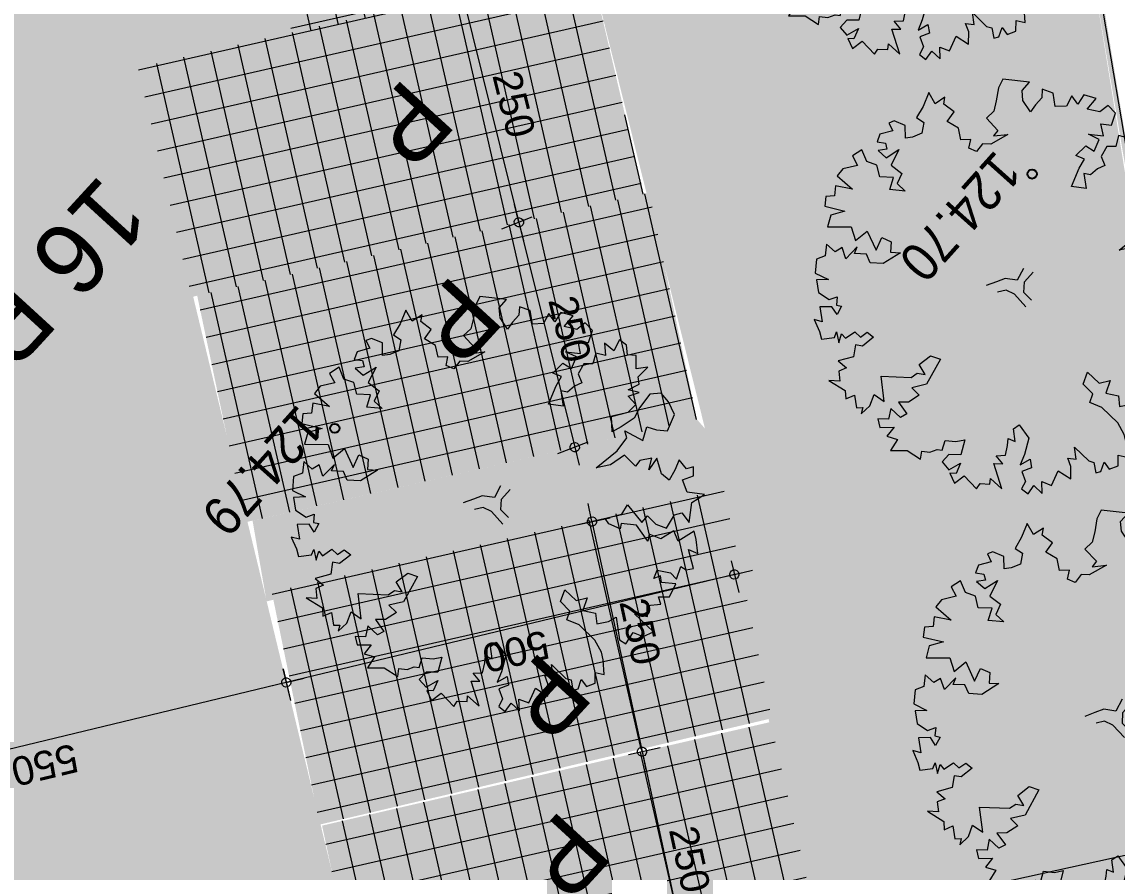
# Model space of a CAD drawing. Header units: metres. Extents: x -2858 to 512, y -1995 to 1252.
# Drawn here: x -893.53 to -881.72, y -789.18 to -780 of the extents above; entities that cross this region are included whole.
import ezdxf
from ezdxf.enums import TextEntityAlignment as Align
from ezdxf.lldxf.tags import DXFTag

# ---------------------------------------------------------------- set-up
doc = ezdxf.new("R2010")
doc.units = ezdxf.units.M
doc.header["$PDMODE"] = 33
doc.header["$PDSIZE"] = 0.1
for name, color, linetype in [('Calque commun', 7, 'Continuous'), ('Calque11', 7, 'Continuous'), ('Calque14', 7, 'Continuous'), ('Calque15', 7, 'Continuous'), ('Textes', 7, 'Continuous')]:
    doc.layers.add(name, color=color, linetype=linetype)
doc.styles.add('ARIAL', font='arial.ttf')
doc.styles.add('Arial12', font='arial.ttf', dxfattribs={"width": 0.9, "height": 0.41584})
doc.styles.add('Arial3', font='arial.ttf', dxfattribs={"width": 1.027642, "height": 2.319387})
tags = doc.linetypes.add('DOT2', pattern=[0.125, 0, -0.125]).pattern_tags.tags
tags[6:7] = [DXFTag(74, 4), DXFTag(75, 0), DXFTag(340, '0'), DXFTag(46, 1.0), DXFTag(50, 0.0), DXFTag(44, 0.0), DXFTag(45, 0.0)]
tags[4:5] = [DXFTag(74, 4), DXFTag(75, 0), DXFTag(340, '0'), DXFTag(46, 1.0), DXFTag(50, 0.0), DXFTag(44, 0.0), DXFTag(45, 0.0)]
tags = doc.linetypes.add('HIDDEN', pattern=[0.375, 0.25, -0.125]).pattern_tags.tags
tags[6:7] = [DXFTag(74, 4), DXFTag(75, 0), DXFTag(340, '0'), DXFTag(46, 1.0), DXFTag(50, 0.0), DXFTag(44, 0.0), DXFTag(45, 0.0)]
tags[4:5] = [DXFTag(74, 4), DXFTag(75, 0), DXFTag(340, '0'), DXFTag(46, 1.0), DXFTag(50, 0.0), DXFTag(44, 0.0), DXFTag(45, 0.0)]
tags = doc.linetypes.add('HIDDEN2', pattern=[0.1875, 0.125, -0.0625]).pattern_tags.tags
tags[6:7] = [DXFTag(74, 4), DXFTag(75, 0), DXFTag(340, '0'), DXFTag(46, 1.0), DXFTag(50, 0.0), DXFTag(44, 0.0), DXFTag(45, 0.0)]
tags[4:5] = [DXFTag(74, 4), DXFTag(75, 0), DXFTag(340, '0'), DXFTag(46, 1.0), DXFTag(50, 0.0), DXFTag(44, 0.0), DXFTag(45, 0.0)]
tags = doc.linetypes.add('HIDDENX2', pattern=[0.75, 0.5, -0.25]).pattern_tags.tags
tags[6:7] = [DXFTag(74, 4), DXFTag(75, 0), DXFTag(340, '0'), DXFTag(46, 1.0), DXFTag(50, 0.0), DXFTag(44, 0.0), DXFTag(45, 0.0)]
tags[4:5] = [DXFTag(74, 4), DXFTag(75, 0), DXFTag(340, '0'), DXFTag(46, 1.0), DXFTag(50, 0.0), DXFTag(44, 0.0), DXFTag(45, 0.0)]

# ---------------------------------------------------------------- blocks, each defined once
blk = doc.blocks.new('arb5')
at = {"layer": 'Calque commun', "color": 0, "linetype": 'ByBlock', "lineweight": -2}
for p, q in [((0.5471, 1.1695), (0.5453, 1.0957)), ((0.5765, 1.1565), (0.5471, 1.1695)), ((0.587, 1.1277), (0.5765, 1.1565)), ((0.7301, 1.1483), (0.7012, 1.1181)), ((0.7426, 1.1256), (0.7301, 1.1483)), ((0.7656, 1.146), (0.7426, 1.1256)), ((0.7891, 1.134), (0.7656, 1.146)), ((0.3387, 1.1317), (0.3079, 1.0847)), ((0.3544, 1.1189), (0.3387, 1.1317)), ((0.3582, 1.1012), (0.3544, 1.1189)), ((0.3929, 1.1166), (0.3582, 1.1012)), ((0.3908, 1.0919), (0.3929, 1.1166)), ((0.4432, 1.1359), (0.4037, 1.1244)), ((0.4037, 1.1244), (0.429, 1.0916)), ((0.4638, 1.113), (0.4432, 1.1359)), ((0.4747, 1.1318), (0.4638, 1.113)), ((0.504, 1.1059), (0.4747, 1.1318)), ((0.5259, 1.1274), (0.504, 1.1059)), ((0.5453, 1.0957), (0.5259, 1.1274)), ((0.6245, 1.1345), (0.587, 1.1277)), ((0.6282, 1.1136), (0.6245, 1.1345)), ((0.7012, 1.1181), (0.6884, 1.0993)), ((0.7842, 1.1095), (0.7891, 1.134)), ((0.8099, 1.1212), (0.7842, 1.1095)), ((0.8225, 1.1132), (0.8099, 1.1212)), ((0.2983, 1.1123), (0.2724, 1.0819)), ((0.3079, 1.0847), (0.2983, 1.1123)), ((0.411, 1.0591), (0.3908, 1.0919)), ((0.429, 1.0916), (0.4163, 1.0768)), ((0.5876, 1.0636), (0.6282, 1.1136)), ((0.6884, 1.0993), (0.6763, 1.0628)), ((0.8046, 1.0894), (0.8225, 1.1132)), ((0.8115, 1.0755), (0.8046, 1.0894)), ((0.2724, 1.0819), (0.2593, 1.0614)), ((0.2593, 1.0614), (0.3105, 1.0472)), ((0.4348, 1.0679), (0.411, 1.0591)), ((0.4163, 1.0768), (0.4348, 1.0679)), ((0.6112, 1.0555), (0.5876, 1.0636)), ((0.6386, 1.0356), (0.6112, 1.0555)), ((0.6763, 1.0628), (0.6746, 1.0009)), ((0.8099, 1.0195), (0.8115, 1.0755)), ((0.8832, 1.0722), (0.8574, 1.0487)), ((0.8899, 1.0307), (0.8832, 1.0722)), ((0.2504, 1.0348), (0.2037, 1.0016)), ((0.2442, 1.0013), (0.2504, 1.0348)), ((0.3105, 1.0472), (0.2976, 1.0186)), ((0.6187, 1.0132), (0.6386, 1.0356)), ((0.8318, 1.0458), (0.8099, 1.0195)), ((0.8454, 1.026), (0.8318, 1.0458)), ((0.8574, 1.0487), (0.8454, 1.026)), ((0.9334, 1.045), (0.8899, 1.0307)), ((0.9439, 1.0173), (0.9334, 1.045)), ((0.9677, 1.0408), (0.9439, 1.0173)), ((0.9675, 1.0084), (0.9677, 1.0408)), ((0.1632, 1.0129), (0.1908, 0.9722)), ((0.2037, 1.0016), (0.1632, 1.0129)), ((0.2627, 0.9893), (0.2442, 1.0013)), ((0.3053, 0.998), (0.2627, 0.9893)), ((0.2976, 1.0186), (0.3388, 1.0065)), ((0.3177, 0.9683), (0.3053, 0.998)), ((0.3388, 1.0065), (0.3512, 0.974)), ((0.637, 0.9815), (0.6187, 1.0132)), ((0.6746, 1.0009), (0.6873, 0.9662)), ((0.9962, 1.0121), (0.9675, 1.0084)), ((0.998, 0.9893), (0.9962, 1.0121)), ((0.1908, 0.9722), (0.1745, 0.9388)), ((0.3166, 0.9348), (0.3177, 0.9683)), ((0.3512, 0.974), (0.3682, 0.9845)), ((0.3682, 0.9845), (0.3568, 0.9295)), ((0.6026, 0.966), (0.637, 0.9815)), ((0.6289, 0.9481), (0.6026, 0.966)), ((0.6873, 0.9662), (0.6636, 0.9557)), ((0.9197, 0.9497), (0.9348, 0.9693)), ((0.9348, 0.9693), (0.9611, 0.9561)), ((0.9611, 0.9561), (0.9751, 0.9827)), ((0.9751, 0.9827), (0.998, 0.9893)), ((0.145, 0.954), (0.1263, 0.9372)), ((0.1263, 0.9372), (0.144, 0.9264)), ((0.1745, 0.9388), (0.145, 0.954)), ((0.3411, 0.9355), (0.3166, 0.9348)), ((0.3318, 0.8725), (0.3411, 0.9355)), ((0.3568, 0.9295), (0.3821, 0.8949)), ((0.6285, 0.9036), (0.6289, 0.9481)), ((0.6636, 0.9557), (0.6613, 0.9171)), ((0.9503, 0.9396), (0.9197, 0.9497)), ((0.9206, 0.9288), (0.9503, 0.9396)), ((1.0351, 0.9476), (0.998, 0.8829)), ((1.0356, 0.9043), (1.0351, 0.9476)), ((0.144, 0.9264), (0.1386, 0.8938)), ((0.1386, 0.8938), (0.1683, 0.9045)), ((0.1683, 0.9045), (0.2001, 0.9121)), ((0.2001, 0.9121), (0.2019, 0.8845)), ((0.3821, 0.8949), (0.3951, 0.9027)), ((0.3951, 0.9027), (0.4067, 0.8691)), ((0.6613, 0.9171), (0.6285, 0.9036)), ((0.8689, 0.8614), (0.878, 0.9067)), ((0.878, 0.9067), (0.9206, 0.9288)), ((0.9815, 0.9019), (0.9773, 0.8724)), ((0.998, 0.8829), (0.9815, 0.9019)), ((1.0486, 0.914), (1.0356, 0.9043)), ((1.0662, 0.8922), (1.0486, 0.914)), ((0.2019, 0.8845), (0.1776, 0.8442)), ((0.3614, 0.8782), (0.3318, 0.8725)), ((0.4026, 0.8522), (0.3614, 0.8782)), ((0.4067, 0.8691), (0.4026, 0.8522)), ((0.9113, 0.8847), (0.8885, 0.8573)), ((0.9182, 0.865), (0.9113, 0.8847)), ((0.934, 0.8767), (0.9182, 0.865)), ((0.9586, 0.8911), (0.934, 0.8767)), ((0.9773, 0.8724), (0.9586, 0.8911)), ((1.0839, 0.8952), (1.0662, 0.8922)), ((1.0804, 0.844), (1.0839, 0.8952)), ((0.1776, 0.8442), (0.2182, 0.8498)), ((0.2182, 0.8498), (0.1877, 0.8343)), ((0.8885, 0.8573), (0.8689, 0.8614)), ((1.1139, 0.8378), (1.0804, 0.844)), ((1.1018, 0.8092), (1.1139, 0.8378)), ((0.1005, 0.8144), (0.0531, 0.7971)), ((0.12, 0.7895), (0.1005, 0.8144)), ((0.1877, 0.8343), (0.2151, 0.8135)), ((0.2151, 0.8135), (0.2357, 0.8153)), ((0.2357, 0.8153), (0.2333, 0.7708)), ((1.0605, 0.8126), (1.0912, 0.823)), ((1.097, 0.8013), (1.0605, 0.8126)), ((1.0912, 0.823), (1.1018, 0.8092)), ((0.0531, 0.7971), (0.0382, 0.7606)), ((0.1317, 0.7629), (0.12, 0.7895)), ((0.1684, 0.7812), (0.1317, 0.7629)), ((0.1826, 0.7251), (0.1684, 0.7812)), ((1.0041, 0.7764), (1.0426, 0.797)), ((1.0246, 0.7616), (1.0041, 0.7764)), ((1.0426, 0.797), (1.0652, 0.772)), ((1.0936, 0.7718), (1.097, 0.8013)), ((0.0382, 0.7606), (0.034, 0.7291)), ((0.2382, 0.7472), (0.1929, 0.7427)), ((0.2333, 0.7708), (0.2805, 0.7598)), ((0.3139, 0.7358), (0.2382, 0.7472)), ((0.2805, 0.7598), (0.3139, 0.7358)), ((1.0432, 0.7367), (1.0246, 0.7616)), ((1.069, 0.7495), (1.0432, 0.7367)), ((1.0652, 0.772), (1.0936, 0.7718)), ((1.0767, 0.7376), (1.069, 0.7495)), ((0.034, 0.7291), (0.0583, 0.7072)), ((0.1056, 0.7119), (0.1383, 0.7204)), ((0.1383, 0.7204), (0.1805, 0.7102)), ((0.1929, 0.7427), (0.1826, 0.7251)), ((1.0964, 0.7276), (1.0767, 0.7376)), ((1.11, 0.7086), (1.0964, 0.7276)), ((1.1287, 0.7214), (1.11, 0.7086)), ((1.1362, 0.6768), (1.1287, 0.7214)), ((0.0583, 0.7072), (0.1056, 0.7119)), ((0.075, 0.6815), (0.0905, 0.6538)), ((0.1033, 0.6655), (0.075, 0.6815)), ((0.1066, 0.6981), (0.1033, 0.6655)), ((0.137, 0.6967), (0.1066, 0.6981)), ((0.1782, 0.6699), (0.137, 0.6967)), ((0.2083, 0.7012), (0.1782, 0.6699)), ((0.1805, 0.7102), (0.2083, 0.7012)), ((0.0058, 0.6516), (0.0312, 0.6306)), ((0.044, 0.6493), (0.0058, 0.6516)), ((0.058, 0.6658), (0.044, 0.6493)), ((0.0905, 0.6538), (0.058, 0.6658)), ((1.1686, 0.6422), (1.1362, 0.6768)), ((0.0312, 0.6306), (0.0034, 0.6052)), ((0.5851, 0.6489), (0.584, 0.6182)), ((0.6099, 0.6496), (0.6055, 0.6015)), ((1.1319, 0.6355), (1.1686, 0.6422)), ((1.1455, 0.6078), (1.1319, 0.6355)), ((0.0034, 0.6052), (0.019, 0.5854)), ((0.5602, 0.5987), (0.5236, 0.5982)), ((0.584, 0.6182), (0.5602, 0.5987)), ((0.6055, 0.6015), (0.6132, 0.5766)), ((0.8823, 0.5716), (0.9613, 0.5907)), ((0.9613, 0.5907), (0.9965, 0.5668)), ((0.9965, 0.5668), (0.9976, 0.5963)), ((0.9976, 0.5963), (1.033, 0.587)), ((1.0526, 0.5663), (1.0608, 0.6065)), ((1.0608, 0.6065), (1.0804, 0.5996)), ((1.0804, 0.5996), (1.0801, 0.5622)), ((1.1131, 0.6053), (1.1455, 0.6078)), ((1.1405, 0.5763), (1.1131, 0.6053)), ((0.019, 0.5854), (0, 0.565)), ((0, 0.565), (0.0029, 0.5402)), ((0.5344, 0.5714), (0.5707, 0.5809)), ((0.5707, 0.5809), (0.5902, 0.5523)), ((0.6132, 0.5766), (0.6337, 0.5627)), ((0.8939, 0.5448), (0.8823, 0.5716)), ((0.9434, 0.5692), (0.9341, 0.5377)), ((0.9559, 0.5502), (0.9434, 0.5692)), ((1.033, 0.587), (1.0526, 0.5663)), ((1.0801, 0.5622), (1.107, 0.5786)), ((1.107, 0.5786), (1.1265, 0.5559)), ((1.1265, 0.5559), (1.1405, 0.5763)), ((0.0029, 0.5402), (0.0365, 0.5498)), ((0.0365, 0.5498), (0.0382, 0.5151)), ((0.0382, 0.5151), (0.062, 0.5408)), ((0.062, 0.5408), (0.0756, 0.5159)), ((0.0756, 0.5159), (0.1033, 0.5306)), ((0.1033, 0.5306), (0.1209, 0.5116)), ((0.1525, 0.5193), (0.1645, 0.5439)), ((0.1645, 0.5439), (0.1853, 0.5348)), ((0.1853, 0.5348), (0.2109, 0.5317)), ((0.2109, 0.5317), (0.2206, 0.5156)), ((0.2206, 0.5156), (0.2484, 0.5492)), ((0.2484, 0.5492), (0.2718, 0.5152)), ((0.5902, 0.5523), (0.6138, 0.5403)), ((0.6138, 0.5403), (0.6412, 0.5263)), ((0.9341, 0.5377), (0.8939, 0.5448)), ((0.9767, 0.5453), (0.9559, 0.5502)), ((1.0313, 0.4806), (0.9767, 0.5453)), ((1.0779, 0.5354), (1.0313, 0.4806)), ((1.0827, 0.5008), (1.0779, 0.5354)), ((0.1209, 0.5116), (0.1525, 0.5193)), ((0.2193, 0.4959), (0.1897, 0.4894)), ((0.2718, 0.5152), (0.2193, 0.4959)), ((1.1143, 0.5135), (1.0827, 0.5008)), ((1.1478, 0.5112), (1.1143, 0.5135)), ((1.132, 0.5023), (1.1478, 0.5112)), ((1.1446, 0.4896), (1.132, 0.5023)), ((0.0347, 0.4659), (0.0325, 0.4363)), ((0.0674, 0.4805), (0.0347, 0.4659)), ((0.085, 0.4567), (0.0674, 0.4805)), ((0.1049, 0.485), (0.085, 0.4567)), ((0.1303, 0.4505), (0.1049, 0.485)), ((0.1543, 0.4945), (0.1207, 0.4829)), ((0.1207, 0.4829), (0.1303, 0.4505)), ((0.1599, 0.4668), (0.1543, 0.4945)), ((0.1993, 0.4646), (0.1599, 0.4668)), ((0.1897, 0.4894), (0.1993, 0.4646)), ((1.1218, 0.461), (1.1446, 0.4896)), ((0.0325, 0.4363), (0.062, 0.4313)), ((1.1462, 0.4502), (1.1218, 0.461)), ((1.1295, 0.4334), (1.1462, 0.4502)), ((0.062, 0.4313), (0.0806, 0.3996)), ((1.1015, 0.3824), (1.1202, 0.4039)), ((1.1202, 0.4039), (1.1397, 0.3801)), ((1.1397, 0.3801), (1.1295, 0.4334)), ((0.0806, 0.3996), (0.0412, 0.398)), ((0.0412, 0.398), (0.0575, 0.3652)), ((0.9644, 0.3905), (1.0038, 0.3843)), ((0.9662, 0.3677), (0.9644, 0.3905)), ((1.0038, 0.3843), (1.0146, 0.3673)), ((1.0146, 0.3673), (1.0432, 0.386)), ((1.0432, 0.386), (1.0816, 0.362)), ((1.0799, 0.3924), (1.1015, 0.3824)), ((1.0816, 0.362), (1.0799, 0.3924)), ((0.0575, 0.3652), (0.0882, 0.3709)), ((0.0882, 0.3709), (0.0821, 0.3425)), ((0.0821, 0.3425), (0.1137, 0.351)), ((0.1137, 0.351), (0.136, 0.3283)), ((0.989, 0.3627), (0.9662, 0.3677)), ((0.9888, 0.3411), (0.989, 0.3627)), ((1.0203, 0.3338), (0.9888, 0.3411)), ((0.136, 0.3283), (0.1121, 0.2978)), ((1.0182, 0.3172), (1.0203, 0.3338)), ((1.0419, 0.3288), (1.0182, 0.3172)), ((1.024, 0.3034), (1.0419, 0.3288)), ((0.1121, 0.2978), (0.1248, 0.2681)), ((0.1248, 0.2681), (0.1435, 0.2829)), ((0.1435, 0.2829), (0.1703, 0.2835)), ((0.1703, 0.2835), (0.194, 0.2864)), ((0.194, 0.2864), (0.1849, 0.249)), ((0.2846, 0.2826), (0.3376, 0.2655)), ((0.315, 0.2559), (0.2846, 0.2826)), ((0.737, 0.2848), (0.792, 0.2698)), ((0.7545, 0.263), (0.737, 0.2848)), ((1.0398, 0.3091), (1.024, 0.3034)), ((1.068, 0.2853), (1.0398, 0.3091)), ((1.0561, 0.2665), (1.068, 0.2853)), ((0.1849, 0.249), (0.1659, 0.2284)), ((0.2918, 0.2068), (0.2953, 0.2541)), ((0.2953, 0.2541), (0.315, 0.2559)), ((0.3376, 0.2655), (0.3524, 0.2477)), ((0.3524, 0.2477), (0.38, 0.2503)), ((0.38, 0.2503), (0.3877, 0.2277)), ((0.7316, 0.2446), (0.7545, 0.263)), ((0.792, 0.2698), (0.8154, 0.2409)), ((0.9494, 0.237), (0.9684, 0.2514)), ((0.9606, 0.2645), (0.9871, 0.271)), ((0.9684, 0.2514), (0.9606, 0.2645)), ((0.9871, 0.271), (0.9802, 0.2454)), ((1.0036, 0.2208), (1.0303, 0.254)), ((1.0303, 0.254), (1.0411, 0.2331)), ((1.0411, 0.2331), (1.0561, 0.2665)), ((0.1659, 0.2284), (0.1344, 0.2278)), ((0.1344, 0.2278), (0.1792, 0.1663)), ((0.3877, 0.2277), (0.3659, 0.2149)), ((0.7404, 0.217), (0.7316, 0.2446)), ((0.7779, 0.2293), (0.7404, 0.217)), ((0.7547, 0.1743), (0.7779, 0.2293)), ((0.8154, 0.2409), (0.8045, 0.2164)), ((0.971, 0.2258), (0.9494, 0.237)), ((0.9766, 0.1903), (0.971, 0.2258)), ((0.9802, 0.2454), (1.0036, 0.2208)), ((0.206, 0.174), (0.2366, 0.1943)), ((0.2366, 0.1943), (0.2634, 0.209)), ((0.2634, 0.209), (0.2918, 0.2068)), ((0.3855, 0.1951), (0.3656, 0.1676)), ((0.3659, 0.2149), (0.3855, 0.1951)), ((0.8045, 0.2164), (0.826, 0.1907)), ((0.826, 0.1907), (0.8071, 0.1838)), ((0.9304, 0.1859), (0.9539, 0.162)), ((0.9419, 0.1464), (0.9304, 0.1859)), ((0.9539, 0.162), (0.9766, 0.1903)), ((0.1792, 0.1663), (0.206, 0.174)), ((0.3656, 0.1676), (0.3732, 0.1313)), ((0.5988, 0.146), (0.599, 0.1767)), ((0.599, 0.1767), (0.6255, 0.1419)), ((0.7971, 0.1681), (0.7547, 0.1743)), ((0.7771, 0.1328), (0.7971, 0.1681)), ((0.8071, 0.1838), (0.8535, 0.1826)), ((0.8535, 0.1826), (0.8375, 0.1531)), ((0.3732, 0.1313), (0.3405, 0.1276)), ((0.3405, 0.1276), (0.3441, 0.091)), ((0.5683, 0.1364), (0.5988, 0.146)), ((0.5719, 0.0981), (0.5683, 0.1364)), ((0.6255, 0.1419), (0.5927, 0.1264)), ((0.5927, 0.1264), (0.6181, 0.0966)), ((0.8221, 0.0832), (0.7771, 0.1328)), ((0.8375, 0.1531), (0.8592, 0.147)), ((0.8592, 0.147), (0.8597, 0.1144)), ((0.8597, 0.1144), (0.8866, 0.1339)), ((0.8866, 0.1339), (0.9102, 0.1219)), ((0.9102, 0.1219), (0.9419, 0.1464)), ((0.4201, 0.0844), (0.4467, 0.1011)), ((0.4467, 0.1011), (0.4722, 0.0891)), ((0.5245, 0.0847), (0.5719, 0.0981)), ((0.6181, 0.0966), (0.5993, 0.0683)), ((0.3441, 0.091), (0.3274, 0.0804)), ((0.3274, 0.0804), (0.3597, 0.0722)), ((0.3597, 0.0722), (0.3488, 0.0377)), ((0.4238, 0.0599), (0.4201, 0.0844)), ((0.4878, 0.076), (0.462, 0.0517)), ((0.4722, 0.0891), (0.4878, 0.076)), ((0.5658, 0.0734), (0.5245, 0.0847)), ((0.5664, 0.043), (0.5658, 0.0734)), ((0.5993, 0.0683), (0.6109, 0.0407)), ((0.6958, 0.0636), (0.7211, 0.022)), ((0.6973, 0.0065), (0.6958, 0.0636)), ((0.7559, 0.0896), (0.7915, 0.0676)), ((0.7842, 0.0381), (0.7559, 0.0896)), ((0.7915, 0.0676), (0.8221, 0.0832)), ((0.3488, 0.0377), (0.3883, 0.0523)), ((0.3883, 0.0523), (0.4238, 0.0599)), ((0.462, 0.0517), (0.4736, 0.0201)), ((0.4885, 0.0129), (0.4974, 0.0357)), ((0.4974, 0.0357), (0.5287, 0.0157)), ((0.5369, 0.0441), (0.5468, 0.0589)), ((0.5505, 0.0243), (0.5369, 0.0441)), ((0.5468, 0.0589), (0.5664, 0.043)), ((0.6109, 0.0407), (0.5957, 0.0081)), ((0.7211, 0.022), (0.7437, 0.0385)), ((0.7437, 0.0385), (0.7616, 0.0217)), ((0.7616, 0.0217), (0.7842, 0.0381)), ((0.4736, 0.0201), (0.4885, 0.0129)), ((0.5287, 0.0157), (0.5505, 0.0243)), ((0.5957, 0.0081), (0.6263, 0)), ((0.6263, 0), (0.6364, 0.0286)), ((0.6364, 0.0286), (0.6717, 0.0047)), ((0.6717, 0.0047), (0.6973, 0.0065))]:
    blk.add_line(p, q, dxfattribs=at)
blk = doc.blocks.new('PointTopo_SPE')
at = {"layer": 'Calque commun', "color": 1, "linetype": 'ByBlock', "lineweight": -2}
blk.add_point((0, 0), dxfattribs=at)
blk = doc.blocks.new('geometrebondepartleger')
at = {"layer": 'Calque11', "color": 7, "linetype": 'Continuous', "lineweight": 9}
blk.add_line((20.599, 60.312, 79), (48.705, 95.594, 79), dxfattribs=at)
at = {"layer": 'Calque14', "color": 0, "linetype": 'ByBlock', "lineweight": -2}
for p in [(33.496, 74.823, 203.704), (40.559, 71.049, 203.788)]:
    blk.add_blockref('PointTopo_SPE', p, dxfattribs=at)
at = {"layer": 'Calque15', "color": 1, "linetype": 'ByBlock', "lineweight": -2, "style": 'Arial12', "width": 0.9}
for s, p in [('124.70', (33.556, 74.763, 203.704)), ('124.79', (40.619, 70.989, 203.788))]:
    blk.add_text(s, height=0.4158, dxfattribs=at).set_placement(p, align=Align.TOP_LEFT)
blk = doc.blocks.new('hatch11')
at = {"layer": 'Calque commun', "color": 64, "linetype": 'Continuous', "lineweight": 9}
for p, q in [((-36.371, 59.277), (-37.816, 57.237)), ((-36.126, 59.103), (-37.572, 57.063)), ((-35.881, 58.93), (-37.327, 56.89)), ((-35.637, 58.756), (-37.082, 56.716)), ((-35.392, 58.583), (-36.837, 56.543)), ((-35.147, 58.41), (-36.592, 56.37)), ((-34.902, 58.236), (-36.348, 56.196)), ((-34.657, 58.063), (-36.103, 56.023)), ((-34.413, 57.889), (-35.858, 55.849)), ((-34.168, 57.716), (-35.613, 55.676)), ((-33.923, 57.542), (-35.368, 55.503)), ((-33.678, 57.369), (-35.124, 55.329)), ((-33.433, 57.196), (-34.879, 55.156)), ((-33.189, 57.022), (-34.634, 54.982)), ((-32.944, 56.849), (-34.389, 54.809)), ((-32.699, 56.675), (-34.144, 54.635))]:
    blk.add_line(p, q, dxfattribs=at)
blk = doc.blocks.new('hatch12')
at = {"layer": 'Calque commun', "color": 64, "linetype": 'Continuous', "lineweight": 9}
for p, q in [((-36.651, 59.384), (-32.571, 56.494)), ((-36.824, 59.14), (-32.744, 56.249)), ((-36.998, 58.895), (-32.918, 56.004)), ((-37.171, 58.65), (-33.091, 55.76)), ((-37.344, 58.405), (-33.265, 55.515)), ((-37.518, 58.16), (-33.438, 55.27)), ((-37.691, 57.916), (-33.611, 55.025)), ((-37.865, 57.671), (-33.785, 54.78)), ((-38.038, 57.426), (-33.958, 54.536))]:
    blk.add_line(p, q, dxfattribs=at)
blk = doc.blocks.new('hatch55')
at = {"layer": 'Calque commun', "color": 64, "linetype": 'Continuous', "lineweight": 9}
for p, q in [((-27.831, 69.477), (-29.243, 67.485)), ((-27.586, 69.304), (-28.998, 67.311)), ((-27.341, 69.131), (-28.753, 67.138)), ((-27.097, 68.957), (-28.508, 66.964)), ((-26.852, 68.784), (-28.264, 66.791)), ((-26.607, 68.61), (-28.019, 66.618)), ((-26.362, 68.437), (-27.774, 66.444)), ((-26.117, 68.263), (-27.529, 66.271)), ((-25.873, 68.09), (-27.284, 66.097)), ((-25.628, 67.917), (-27.04, 65.924)), ((-25.383, 67.743), (-26.795, 65.75)), ((-25.138, 67.57), (-26.55, 65.577)), ((-24.893, 67.396), (-26.305, 65.404)), ((-24.649, 67.223), (-26.061, 65.23)), ((-24.404, 67.049), (-25.816, 65.057)), ((-24.159, 66.876), (-25.571, 64.883))]:
    blk.add_line(p, q, dxfattribs=at)
blk = doc.blocks.new('hatch56')
at = {"layer": 'Calque commun', "color": 64, "linetype": 'Continuous', "lineweight": 9}
for p, q in [((-28.184, 69.435), (-24.104, 66.545)), ((-28.36, 69.192), (-24.28, 66.302)), ((-28.536, 68.949), (-24.456, 66.059)), ((-28.712, 68.707), (-24.632, 65.816)), ((-28.888, 68.464), (-24.808, 65.573)), ((-29.064, 68.221), (-24.984, 65.33)), ((-29.24, 67.978), (-25.16, 65.087)), ((-29.416, 67.735), (-25.336, 64.844))]:
    blk.add_line(p, q, dxfattribs=at)
blk = doc.blocks.new('new161')
at = {"layer": 'Calque commun', "color": 1, "linetype": 'Continuous', "lineweight": 9}
blk.add_arc((0, 0), 0.5, 0, 359.9994, dxfattribs=at)
blk = doc.blocks.new('new162')
at = {"layer": 'Calque commun', "color": 1, "linetype": 'Continuous', "lineweight": 9}
blk.add_arc((0, 0), 0.5, 0, 359.9994, dxfattribs=at)
blk = doc.blocks.new('DimLine14461')
at = {"layer": 'Calque commun', "color": 1, "linetype": 'Continuous', "lineweight": 9}
for p, q in [((-27.365, 61.042), (-27.166, 61.33)), ((-27.28, 61.165), (-27.445, 61.279)), ((-27.28, 61.165), (-22.768, 58.051)), ((-22.853, 57.928), (-22.654, 58.216)), ((-22.768, 58.051), (-22.603, 57.938))]:
    blk.add_line(p, q, dxfattribs=at)
at = {"layer": 'Calque commun', "color": 1, "linetype": 'Continuous', "lineweight": 9, "xscale": 0.1000000037627359, "yscale": 0.1000000037627359, "zscale": 0.1000000037627359, "rotation": 325.391447777046}
for name, p in [('new161', (-27.28, 61.165)), ('new162', (-22.768, 58.051))]:
    blk.add_blockref(name, p, dxfattribs=at)
at = {"layer": 'Calque commun', "color": 1, "linetype": 'Continuous', "lineweight": 9, "style": 'ARIAL'}
blk.add_text('550', height=0.3093, rotation=325.3914, dxfattribs=at).set_placement((-25.018, 59.616), align=Align.BOTTOM_CENTER)
blk = doc.blocks.new('new165')
at = {"layer": 'Calque commun', "color": 1, "linetype": 'Continuous', "lineweight": 9}
blk.add_arc((0, 0), 0.5, 0, 359.9994, dxfattribs=at)
blk = doc.blocks.new('new166')
at = {"layer": 'Calque commun', "color": 1, "linetype": 'Continuous', "lineweight": 9}
blk.add_arc((0, 0), 0.5, 0, 359.9994, dxfattribs=at)
blk = doc.blocks.new('DimLine14473')
at = {"layer": 'Calque commun', "color": 1, "linetype": 'Continuous', "lineweight": 9}
for p, q in [((-31.458, 63.866), (-31.259, 64.154)), ((-31.373, 63.989), (-31.537, 64.103)), ((-31.373, 63.989), (-27.28, 61.165)), ((-27.365, 61.041), (-27.166, 61.33)), ((-27.28, 61.165), (-27.115, 61.051))]:
    blk.add_line(p, q, dxfattribs=at)
at = {"layer": 'Calque commun', "color": 1, "linetype": 'Continuous', "lineweight": 9, "xscale": 0.1000000050173526, "yscale": 0.1000000050173526, "zscale": 0.1000000050173526, "rotation": 325.3914767995864}
for name, p in [('new165', (-31.373, 63.989)), ('new166', (-27.28, 61.165))]:
    blk.add_blockref(name, p, dxfattribs=at)
at = {"layer": 'Calque commun', "color": 1, "linetype": 'Continuous', "lineweight": 9, "style": 'ARIAL'}
blk.add_text('500', height=0.3093, rotation=325.3915, dxfattribs=at).set_placement((-29.321, 62.585), align=Align.BOTTOM_CENTER)
blk = doc.blocks.new('hatch61')
at = {"layer": 'Calque commun', "color": 64, "linetype": 'Continuous', "lineweight": 9}
for p, q in [((-33.775, 60.516), (-34.283, 59.799)), ((-33.53, 60.343), (-34.999, 58.269)), ((-33.285, 60.17), (-34.755, 58.096)), ((-33.04, 59.996), (-34.51, 57.922)), ((-32.796, 59.823), (-34.265, 57.749)), ((-32.551, 59.649), (-34.02, 57.575)), ((-32.306, 59.476), (-33.775, 57.402)), ((-32.061, 59.302), (-33.531, 57.229)), ((-31.816, 59.129), (-33.286, 57.055)), ((-31.572, 58.956), (-33.041, 56.882)), ((-31.327, 58.782), (-32.796, 56.708)), ((-31.082, 58.609), (-32.551, 56.535)), ((-30.837, 58.435), (-32.307, 56.361)), ((-30.592, 58.262), (-32.062, 56.188)), ((-30.348, 58.089), (-31.817, 56.015)), ((-30.103, 57.915), (-31.572, 55.841)), ((-29.858, 57.742), (-31.327, 55.668))]:
    blk.add_line(p, q, dxfattribs=at)
blk = doc.blocks.new('hatch62')
at = {"layer": 'Calque commun', "color": 64, "linetype": 'Continuous', "lineweight": 9}
for p, q in [((-33.845, 60.425), (-29.765, 57.534)), ((-34.017, 60.179), (-29.937, 57.288)), ((-34.189, 59.933), (-30.109, 57.043)), ((-34.361, 59.687), (-30.281, 56.797)), ((-34.533, 59.442), (-30.453, 56.551)), ((-34.705, 59.196), (-30.625, 56.305)), ((-34.877, 58.95), (-30.797, 56.06)), ((-35.049, 58.704), (-30.969, 55.814)), ((-35.221, 58.458), (-31.141, 55.568))]:
    blk.add_line(p, q, dxfattribs=at)
blk = doc.blocks.new('new183')
at = {"layer": 'Calque commun', "color": 1, "linetype": 'Continuous', "lineweight": 9}
blk.add_arc((0, 0), 0.5, 0, 359.9994, dxfattribs=at)
blk = doc.blocks.new('new184')
at = {"layer": 'Calque commun', "color": 1, "linetype": 'Continuous', "lineweight": 9}
blk.add_arc((0, 0), 0.5, 0, 359.9994, dxfattribs=at)
blk = doc.blocks.new('DimLine14539')
at = {"layer": 'Calque commun', "color": 1, "linetype": 'Continuous', "lineweight": 9}
for p, q in [((-32.788, 59.789), (-32.475, 59.633)), ((-32.654, 59.722), (-32.541, 59.888)), ((-34.06, 57.655), (-32.654, 59.722)), ((-34.21, 57.655), (-33.86, 57.655)), ((-34.06, 57.655), (-34.172, 57.489))]:
    blk.add_line(p, q, dxfattribs=at)
at = {"layer": 'Calque commun', "color": 1, "linetype": 'Continuous', "lineweight": 9, "xscale": 0.1000000027637995, "yscale": 0.1000000027637995, "zscale": 0.1000000027637995, "rotation": 55.7843059160542}
for name, p in [('new184', (-32.654, 59.722)), ('new183', (-34.06, 57.655))]:
    blk.add_blockref(name, p, dxfattribs=at)
at = {"layer": 'Calque commun', "color": 1, "linetype": 'Continuous', "lineweight": 9, "style": 'ARIAL'}
blk.add_text('250', height=0.3093, rotation=55.7843, dxfattribs=at).set_placement((-33.365, 58.694), align=Align.BOTTOM_CENTER)
blk = doc.blocks.new('new185')
at = {"layer": 'Calque commun', "color": 1, "linetype": 'Continuous', "lineweight": 9}
blk.add_arc((0, 0), 0.5, 0, 359.9994, dxfattribs=at)
blk = doc.blocks.new('new186')
at = {"layer": 'Calque commun', "color": 1, "linetype": 'Continuous', "lineweight": 9}
blk.add_arc((0, 0), 0.5, 0, 359.9994, dxfattribs=at)
blk = doc.blocks.new('DimLine14545')
at = {"layer": 'Calque commun', "color": 1, "linetype": 'Continuous', "lineweight": 9}
for p, q in [((-31.248, 61.79), (-31.135, 61.955)), ((-31.382, 61.857), (-31.069, 61.7)), ((-32.654, 59.722), (-31.248, 61.79)), ((-32.788, 59.789), (-32.475, 59.633)), ((-32.654, 59.722), (-32.766, 59.557))]:
    blk.add_line(p, q, dxfattribs=at)
at = {"layer": 'Calque commun', "color": 1, "linetype": 'Continuous', "lineweight": 9, "xscale": 0.1000000027637995, "yscale": 0.1000000027637995, "zscale": 0.1000000027637995, "rotation": 55.7843059160542}
for name, p in [('new186', (-31.248, 61.79)), ('new185', (-32.654, 59.722))]:
    blk.add_blockref(name, p, dxfattribs=at)
at = {"layer": 'Calque commun', "color": 1, "linetype": 'Continuous', "lineweight": 9, "style": 'ARIAL'}
blk.add_text('250', height=0.3093, rotation=55.7843, dxfattribs=at).set_placement((-31.959, 60.762), align=Align.BOTTOM_CENTER)
blk = doc.blocks.new('new187')
at = {"layer": 'Calque commun', "color": 1, "linetype": 'Continuous', "lineweight": 9}
blk.add_arc((0, 0), 0.5, 0, 359.9994, dxfattribs=at)
blk = doc.blocks.new('new188')
at = {"layer": 'Calque commun', "color": 1, "linetype": 'Continuous', "lineweight": 9}
blk.add_arc((0, 0), 0.5, 0, 359.9994, dxfattribs=at)
blk = doc.blocks.new('DimLine14551')
at = {"layer": 'Calque commun', "color": 1, "linetype": 'Continuous', "lineweight": 9}
for p, q in [((-29.162, 64.435), (-29.446, 64.64)), ((-29.284, 64.523), (-29.166, 64.685)), ((-30.774, 62.464), (-29.284, 64.523)), ((-30.652, 62.376), (-30.935, 62.582)), ((-30.774, 62.464), (-30.891, 62.302))]:
    blk.add_line(p, q, dxfattribs=at)
at = {"layer": 'Calque commun', "color": 1, "linetype": 'Continuous', "lineweight": 9, "xscale": 0.100000003160926, "yscale": 0.100000003160926, "zscale": 0.100000003160926, "rotation": 54.10947107506731}
for name, p in [('new188', (-29.284, 64.523)), ('new187', (-30.774, 62.464))]:
    blk.add_blockref(name, p, dxfattribs=at)
at = {"layer": 'Calque commun', "color": 1, "linetype": 'Continuous', "lineweight": 9, "style": 'ARIAL'}
blk.add_text('250', height=0.3093, rotation=54.1095, dxfattribs=at).set_placement((-30.037, 63.499), align=Align.BOTTOM_CENTER)
blk = doc.blocks.new('new189')
at = {"layer": 'Calque commun', "color": 1, "linetype": 'Continuous', "lineweight": 9}
blk.add_arc((0, 0), 0.5, 0, 359.9994, dxfattribs=at)
blk = doc.blocks.new('new190')
at = {"layer": 'Calque commun', "color": 1, "linetype": 'Continuous', "lineweight": 9}
blk.add_arc((0, 0), 0.5, 0, 359.9994, dxfattribs=at)
blk = doc.blocks.new('DimLine14557')
at = {"layer": 'Calque commun', "color": 1, "linetype": 'Continuous', "lineweight": 9}
for p, q in [((-27.703, 66.452), (-27.987, 66.657)), ((-27.824, 66.54), (-27.707, 66.702)), ((-29.284, 64.523), (-27.824, 66.54)), ((-29.162, 64.435), (-29.446, 64.64)), ((-29.284, 64.523), (-29.401, 64.361))]:
    blk.add_line(p, q, dxfattribs=at)
at = {"layer": 'Calque commun', "color": 1, "linetype": 'Continuous', "lineweight": 9, "xscale": 0.1000000054658638, "yscale": 0.1000000054658638, "zscale": 0.1000000054658638, "rotation": 54.10949837723832}
for name, p in [('new190', (-27.824, 66.54)), ('new189', (-29.284, 64.523))]:
    blk.add_blockref(name, p, dxfattribs=at)
at = {"layer": 'Calque commun', "color": 1, "linetype": 'Continuous', "lineweight": 9, "style": 'ARIAL'}
blk.add_text('250', height=0.3093, rotation=54.1095, dxfattribs=at).set_placement((-28.562, 65.537), align=Align.BOTTOM_CENTER)
blk = doc.blocks.new('hatch63')
at = {"layer": 'Calque commun', "color": 64, "linetype": 'Continuous', "lineweight": 9}
for p, q in [((-32.346, 62.568), (-33.791, 60.528)), ((-32.101, 62.395), (-33.547, 60.355)), ((-31.856, 62.221), (-33.302, 60.181)), ((-31.612, 62.048), (-33.057, 60.008)), ((-31.367, 61.874), (-32.812, 59.834)), ((-31.122, 61.701), (-32.567, 59.661)), ((-30.877, 61.528), (-32.323, 59.488)), ((-30.632, 61.354), (-32.078, 59.314)), ((-30.388, 61.181), (-31.833, 59.141)), ((-30.143, 61.007), (-31.588, 58.967)), ((-29.898, 60.834), (-31.343, 58.794)), ((-29.653, 60.66), (-31.099, 58.621)), ((-29.408, 60.487), (-30.854, 58.447)), ((-29.164, 60.314), (-30.609, 58.274)), ((-28.919, 60.14), (-30.364, 58.1)), ((-28.674, 59.967), (-30.119, 57.927)), ((-28.429, 59.793), (-29.875, 57.753))]:
    blk.add_line(p, q, dxfattribs=at)
blk = doc.blocks.new('hatch64')
at = {"layer": 'Calque commun', "color": 64, "linetype": 'Continuous', "lineweight": 9}
for p, q in [((-32.492, 62.379), (-28.412, 59.488)), ((-32.669, 62.137), (-28.589, 59.247)), ((-32.847, 61.895), (-28.767, 59.005)), ((-33.024, 61.653), (-28.944, 58.763)), ((-33.202, 61.411), (-29.122, 58.521)), ((-33.379, 61.169), (-29.299, 58.279)), ((-33.556, 60.927), (-29.477, 58.037)), ((-33.734, 60.685), (-29.654, 57.795))]:
    blk.add_line(p, q, dxfattribs=at)
blk = doc.blocks.new('hatch65')
at = {"layer": 'Calque commun', "color": 64, "linetype": 'Continuous', "lineweight": 9}
for p, q in [((-30.283, 65.185), (-31.745, 63.122)), ((-30.037, 65.013), (-31.5, 62.949)), ((-29.791, 64.841), (-31.255, 62.775)), ((-29.545, 64.669), (-31.01, 62.602)), ((-29.299, 64.498), (-30.765, 62.429)), ((-29.053, 64.326), (-30.521, 62.255)), ((-28.807, 64.154), (-30.276, 62.082)), ((-28.562, 63.982), (-30.031, 61.908)), ((-28.316, 63.811), (-29.786, 61.735)), ((-28.07, 63.639), (-29.541, 61.561)), ((-27.824, 63.467), (-29.297, 61.388)), ((-27.578, 63.295), (-29.052, 61.215)), ((-27.332, 63.123), (-28.807, 61.041)), ((-27.086, 62.952), (-28.562, 60.868)), ((-26.84, 62.78), (-28.317, 60.694)), ((-26.594, 62.608), (-28.073, 60.521))]:
    blk.add_line(p, q, dxfattribs=at)
blk = doc.blocks.new('hatch66')
at = {"layer": 'Calque commun', "color": 64, "linetype": 'Continuous', "lineweight": 9}
for p, q in [((-30.543, 65.245), (-26.457, 62.349)), ((-30.721, 65.003), (-26.635, 62.108)), ((-30.899, 64.761), (-26.814, 61.867)), ((-31.077, 64.52), (-26.993, 61.626)), ((-31.255, 64.278), (-27.171, 61.385)), ((-31.432, 64.036), (-27.35, 61.144)), ((-31.61, 63.795), (-27.529, 60.903)), ((-31.788, 63.553), (-27.707, 60.662)), ((-31.966, 63.311), (-27.886, 60.421))]:
    blk.add_line(p, q, dxfattribs=at)
blk = doc.blocks.new('hatch67')
at = {"layer": 'Calque commun', "color": 64, "linetype": 'Continuous', "lineweight": 9}
for p, q in [((-30.249, 65.203), (-28.808, 67.237)), ((-30.004, 65.03), (-28.563, 67.063)), ((-29.758, 64.857), (-28.319, 66.89)), ((-29.513, 64.685), (-28.074, 66.716)), ((-29.268, 64.512), (-27.829, 66.543)), ((-29.023, 64.339), (-27.584, 66.369)), ((-28.777, 64.167), (-27.339, 66.196)), ((-28.532, 63.994), (-27.095, 66.023)), ((-28.287, 63.821), (-26.85, 65.849)), ((-28.041, 63.649), (-26.605, 65.676)), ((-27.796, 63.476), (-26.36, 65.502)), ((-27.551, 63.303), (-26.115, 65.329)), ((-27.305, 63.131), (-25.871, 65.155)), ((-27.06, 62.958), (-25.626, 64.982)), ((-26.815, 62.785), (-25.381, 64.809)), ((-26.569, 62.612), (-25.136, 64.635))]:
    blk.add_line(p, q, dxfattribs=at)
blk = doc.blocks.new('hatch68')
at = {"layer": 'Calque commun', "color": 64, "linetype": 'Continuous', "lineweight": 9}
for p, q in [((-25.031, 64.348), (-29.109, 67.237)), ((-25.207, 64.105), (-29.282, 66.992)), ((-25.384, 63.863), (-29.455, 66.748)), ((-25.56, 63.62), (-29.629, 66.503)), ((-25.736, 63.377), (-29.802, 66.258)), ((-25.913, 63.135), (-29.975, 66.013)), ((-26.089, 62.892), (-30.149, 65.768)), ((-26.265, 62.649), (-30.322, 65.523))]:
    blk.add_line(p, q, dxfattribs=at)

msp = doc.modelspace()

# ---------------------------------------------------------------- hatches: boundary and pattern name
at = {"layer": 'Calque commun', "linetype": 'Continuous', "lineweight": 9}
h = msp.add_hatch(color=71, dxfattribs=at)
h.paths.add_polyline_path([(-899.085, -802.491), (-899.795, -803.051), (-903.981, -806.37), (-903.981, -806.37), (-903.99, -806.356), (-925.306, -823.149), (-925.237, -823.239), (-921.672, -826.249), (-919.075, -827.26), (-919.184, -823.293), (-919.184, -823.293), (-918.06, -820.128), (-916.028, -817.726), (-903.128, -807.765), (-901.079, -806.227), (-899.742, -805.507), (-898.514, -804.959), (-896.564, -804.142), (-896.573, -804.104), (-896.562, -804.107), (-897.375, -800.541), (-893.329, -799.634), (-893.333, -799.619), (-895.479, -800.102), (-896.037, -797.767), (-898.741, -798.375), (-900.176, -792.454), (-900.176, -792.454), (-900.176, -792.454), (-900.682, -790.321), (-895.807, -789.209), (-895.295, -791.357), (-895.295, -791.357), (-895.297, -791.357), (-896.087, -787.976), (-900.948, -789.148), (-902.086, -784.345), (-897.234, -783.175), (-897.554, -781.954), (-902.394, -783.121), (-903.55, -778.248), (-903.547, -778.218), (-898.71, -777.12), (-886.801, -774.137), (-885.783, -779.114), (-887.403, -779.398), (-886.163, -784.391), (-886.25, -784.291), (-891.044, -785.384), (-890.893, -786.256), (-886.058, -785.069), (-884.908, -789.939), (-884.378, -789.84), (-882.787, -797.156), (-887.897, -798.334), (-887.867, -798.367), (-887.374, -798.832), (-886.841, -799.088), (-886.27, -799.109), (-886.333, -798.879), (-879.161, -797.245), (-878.977, -797.197), (-878.95, -797.195), (-880.399, -788.852), (-880.399, -788.852), (-883.348, -771.374), (-906.461, -778.26)])
h.paths.add_polyline_path([(-881.98, -779.483), (-881.919, -779.477), (-880.926, -785.465), (-881.015, -785.44)], flags=16)
h.paths.add_polyline_path([(-892.932, -801.142), (-892.928, -801.134), (-892.932, -801.118)])
h.paths.add_polyline_path([(-895.104, -801.644), (-894.754, -803.547), (-892.542, -802.969), (-892.973, -801.215), (-892.951, -801.176), (-892.954, -801.163)])
h = msp.add_hatch(color=43, dxfattribs=at)
h.paths.add_polyline_path([(-894.837, -793.324), (-893.053, -800.658), (-892.978, -801.194), (-892.542, -802.969), (-891.773, -806.084), (-889.936, -805.598), (-877.968, -802.808), (-878.922, -797.378), (-885.3, -798.822), (-886.27, -799.109), (-886.841, -799.088), (-887.374, -798.832), (-887.867, -798.367), (-887.897, -798.334), (-887.67, -798.278), (-889.257, -790.931), (-889.726, -791.088), (-892.277, -780.51), (-890.618, -780.131), (-891.163, -777.741), (-891.198, -777.749), (-891.74, -775.374), (-898.71, -777.12)])
h.paths.add_polyline_path([(-888.798, -774.638), (-886.879, -774.2), (-886.331, -776.604), (-886.298, -776.596), (-886.801, -774.137)])
h.paths.add_polyline_path([(-887.13, -779.35), (-885.783, -779.113), (-885.797, -779.046)])
h.paths.add_polyline_path([(-885.506, -789.999), (-880.396, -788.871), (-880.397, -788.864)])
at = {"layer": 'Calque commun', "linetype": 'HIDDEN2', "lineweight": 9}
h = msp.add_hatch(color=41, dxfattribs=at)
h.paths.add_polyline_path([(-927.773, -845.525), (-925.536, -843.842), (-925.69, -842.957), (-925.723, -842.981), (-925.703, -842.941), (-926.814, -841.492), (-924.125, -839.437), (-924.086, -839.393), (-923.293, -838.787), (-922.277, -840.197), (-922.287, -840.195), (-924.316, -841.748), (-924.234, -842.003), (-923.333, -844.823), (-923.283, -844.808), (-922.086, -848.715), (-920.287, -848.162), (-920.277, -848.166), (-918.266, -847.529), (-918.319, -847.375), (-919.474, -843.622), (-919.638, -843.673), (-920.283, -841.677), (-920.261, -841.687), (-920.628, -840.611), (-917.68, -839.677), (-915.652, -839.093), (-915.622, -839.086), (-916.953, -835.287), (-918.754, -828.693), (-919.546, -828.471), (-922.345, -827.382), (-926.181, -824.143), (-926.265, -824.041), (-925.335, -823.16), (-925.266, -823.249), (-921.668, -826.271), (-919.103, -827.27), (-919.213, -823.303), (-918.088, -820.138), (-916.057, -817.737), (-903.133, -807.757), (-903.128, -807.765), (-903.128, -807.765), (-901.156, -806.284), (-900.168, -805.73), (-898.536, -804.979), (-896.505, -804.134), (-896.535, -804.018), (-896.565, -804.068), (-897.404, -800.551), (-893.341, -799.647), (-892.96, -801.129), (-892.92, -801.119), (-892.942, -801.16), (-892.976, -801.168), (-892.964, -801.199), (-892.973, -801.215), (-892.973, -801.215), (-892.983, -801.173), (-895.133, -801.654), (-894.754, -803.504), (-894.725, -803.497), (-894.754, -803.547), (-892.542, -802.969), (-891.773, -806.084), (-877.979, -802.811), (-877.653, -804.16), (-895.865, -808.399), (-895.695, -809.068), (-896.894, -809.69), (-897.368, -807.833), (-897.384, -807.759), (-901.617, -810.215), (-901.711, -810.277), (-913.387, -819.544), (-914.96, -821.302), (-916.047, -823.813), (-916.108, -826.559), (-913.805, -835.06), (-913.216, -836.389), (-912.751, -838.137), (-910.921, -843.361), (-910.002, -845.96), (-908.863, -851.307), (-906.777, -864.227), (-905.602, -869.203), (-905.26, -870.429), (-904.6, -872.797), (-903.084, -875.678), (-903.1, -875.689), (-898.176, -882.64), (-892.805, -878.706), (-893.008, -878.009), (-892.924, -878.397), (-892.924, -878.397), (-893.73, -875.618), (-887.435, -873.634), (-886.978, -875.153), (-886.615, -876.35), (-888.281, -877.624), (-896.324, -883.516), (-897.173, -884.112), (-897.173, -884.115), (-899.635, -885.864), (-899.547, -885.84), (-900.672, -884.31), (-913.214, -893.965), (-913.133, -894.032), (-913.071, -894.11), (-912.28, -895.187), (-910.109, -893.49), (-907.646, -896.58), (-908.731, -897.444), (-907.106, -899.482), (-907.95, -899.98), (-908.6, -900.366), (-910.199, -900.72), (-911.471, -900.853), (-912.701, -900.828), (-912.7, -900.826), (-912.703, -900.828), (-916.182, -896.372), (-914.57, -895.158), (-916.19, -896.359), (-914.585, -895.138), (-915.773, -893.579), (-916.513, -892.618), (-916.497, -892.642), (-917.463, -891.336), (-916.046, -890.261), (-915.83, -890.543), (-915.092, -889.977), (-915.303, -889.702), (-910.929, -886.382), (-909.965, -887.621), (-915.064, -891.609), (-914.36, -892.522), (-901.7, -882.818), (-905.553, -877.417), (-906.425, -875.819), (-908.23, -876.889), (-913.325, -870.437), (-914.01, -870.994), (-917.934, -874.034), (-919.884, -871.498), (-916.594, -868.949), (-916.616, -868.906), (-916.687, -868.961), (-917.629, -867.697), (-919.279, -868.975), (-918.909, -868.692), (-918.684, -868.985), (-919.422, -869.551), (-919.645, -869.259), (-922.523, -871.489), (-921.58, -872.752), (-921.579, -872.754), (-921.579, -872.754), (-921.579, -872.754), (-920.389, -871.889), (-919.884, -871.496), (-918.458, -870.404), (-917.628, -871.478), (-913.037, -867.936), (-909.745, -872.009), (-909.751, -872.008), (-909.389, -872.449), (-907.693, -874.548), (-907.288, -874.239), (-907.841, -872.303), (-909.437, -866.517), (-909.453, -866.54), (-911.671, -852.574), (-914.853, -853.581), (-915.872, -848.662), (-923.291, -850.957), (-923.306, -851.012), (-923.316, -851.016), (-923.478, -850.316), (-923.579, -849.968), (-925.014, -845.711), (-925.043, -845.721), (-934.902, -853.371), (-934.272, -854.185), (-936.113, -855.612), (-936.672, -856.051), (-940.025, -851.723), (-937.29, -849.61), (-936.339, -850.865), (-936.645, -851.091), (-936.011, -851.954), (-931.703, -848.62), (-927.773, -845.525), (-928.429, -844.771), (-928.371, -844.726)])
h.paths.add_polyline_path([(-913.768, -896.337), (-911.326, -899.446), (-911.322, -899.459), (-911.197, -899.615), (-909.83, -898.538), (-909.952, -898.382), (-910.041, -898.45), (-911.169, -899.322), (-913.609, -896.215), (-912.28, -895.187), (-912.402, -895.028), (-913.89, -896.178)], flags=16)
h.paths.add_polyline_path([(-888.641, -874.053), (-889.528, -874.332), (-889.458, -874.611), (-888.572, -874.332)], flags=16)
h.paths.add_polyline_path([(-919.92, -851.8), (-918.813, -851.894), (-919.822, -851.826)])
h.paths.add_polyline_path([(-938.442, -857.443), (-940.669, -854.583), (-940.652, -854.573), (-940.68, -854.569), (-941.814, -853.113), (-941.813, -853.105), (-941.67, -852.995), (-938.355, -857.349), (-936.984, -856.296)])
h.paths.add_polyline_path([(-881.464, -887.186), (-881.311, -887.14), (-881.391, -887.288)])
h.paths.add_polyline_path([(-884.786, -784.521), (-885.665, -780.159), (-885.635, -780.153)])

# ---------------------------------------------------------------- linework, layer by layer
at = {"layer": 'Calque commun', "color": 7, "linetype": 'HIDDEN', "lineweight": 18}
msp.add_line((-880.417, -788.73), (-883.613, -789.434), dxfattribs=at)
at = {"layer": 'Calque commun', "color": 3, "linetype": 'HIDDENX2', "lineweight": 18}
msp.add_arc((-882.24, -717.965), 79.919, 213.66228, 280.93645, dxfattribs=at)
at = {"layer": 'Calque commun', "color": 43, "linetype": 'Continuous', "lineweight": 9, "true_color": 0xdbbe82}
for points in [[(-885.74, -779.033), (-886.296, -776.596), (-890.615, -780.145), (-891.171, -777.707)], [(-886.826, -781.858), (-887.406, -779.383), (-891.701, -782.97), (-892.281, -780.495)], [(-886.25, -784.291), (-886.766, -781.844), (-891.125, -785.402), (-891.641, -782.956)], [(-885.444, -787.518), (-885.961, -785.045), (-890.32, -788.665), (-890.836, -786.157)], [(-884.898, -789.987), (-885.453, -787.557), (-889.773, -791.099), (-890.294, -788.676)]]:
    msp.add_trace(points, dxfattribs=at)

# ---------------------------------------------------------------- block references
at = {"layer": 'Calque commun', "color": 0, "linetype": 'ByBlock', "lineweight": -2, "rotation": 228.1617603435354}
for name, p in [('geometrebondepartleger', (-916.037, -706.778)), ('hatch12', (-954.447, -766.656)), ('hatch11', (-954.447, -766.656)), ('hatch62', (-954.447, -766.656)), ('hatch61', (-954.447, -766.656)), ('hatch63', (-954.447, -766.656)), ('hatch64', (-954.447, -766.656)), ('hatch66', (-954.447, -766.656)), ('hatch65', (-954.447, -766.656)), ('hatch68', (-954.447, -766.656)), ('hatch67', (-954.447, -766.656)), ('hatch56', (-954.447, -766.656)), ('hatch55', (-954.447, -766.656))]:
    msp.add_blockref(name, p, dxfattribs=at)
at = {"layer": 'Calque commun', "color": 64, "linetype": 'DOT2', "lineweight": 18, "xscale": 3.814697213713691, "yscale": 3.814696974833698, "zscale": 3.814697265625, "rotation": 227.4939527206939}
for p in [(-884.058, -774.995), (-882.957, -779.686), (-888.598, -782.033), (-881.894, -784.337)]:
    msp.add_blockref('arb5', p, dxfattribs=at)
at = {"layer": 'Calque commun', "color": 1, "linetype": 'Continuous', "lineweight": 9, "rotation": 228.1617603435354}
for name in ['DimLine14539', 'DimLine14545', 'DimLine14473', 'DimLine14461', 'DimLine14551', 'DimLine14557']:
    msp.add_blockref(name, (-954.447, -766.656), dxfattribs=at)

# ---------------------------------------------------------------- texts
at = {"layer": 'Textes', "color": 5, "linetype": 'ByBlock', "lineweight": -2, "style": 'Arial3'}
for s, height, p in [('P', 0.773, (-889.567, -780.425)), ('16 PLACES', 0.7731, (-892.847, -781.468)), ('P', 0.773, (-889.049, -782.549)), ('P', 0.773, (-888.085, -786.609)), ('P', 0.773, (-887.877, -788.325))]:
    msp.add_text(s, height=height, rotation=227.494, dxfattribs=at).set_placement(p, align=Align.BOTTOM_LEFT)

doc.saveas('drawing.dxf')
